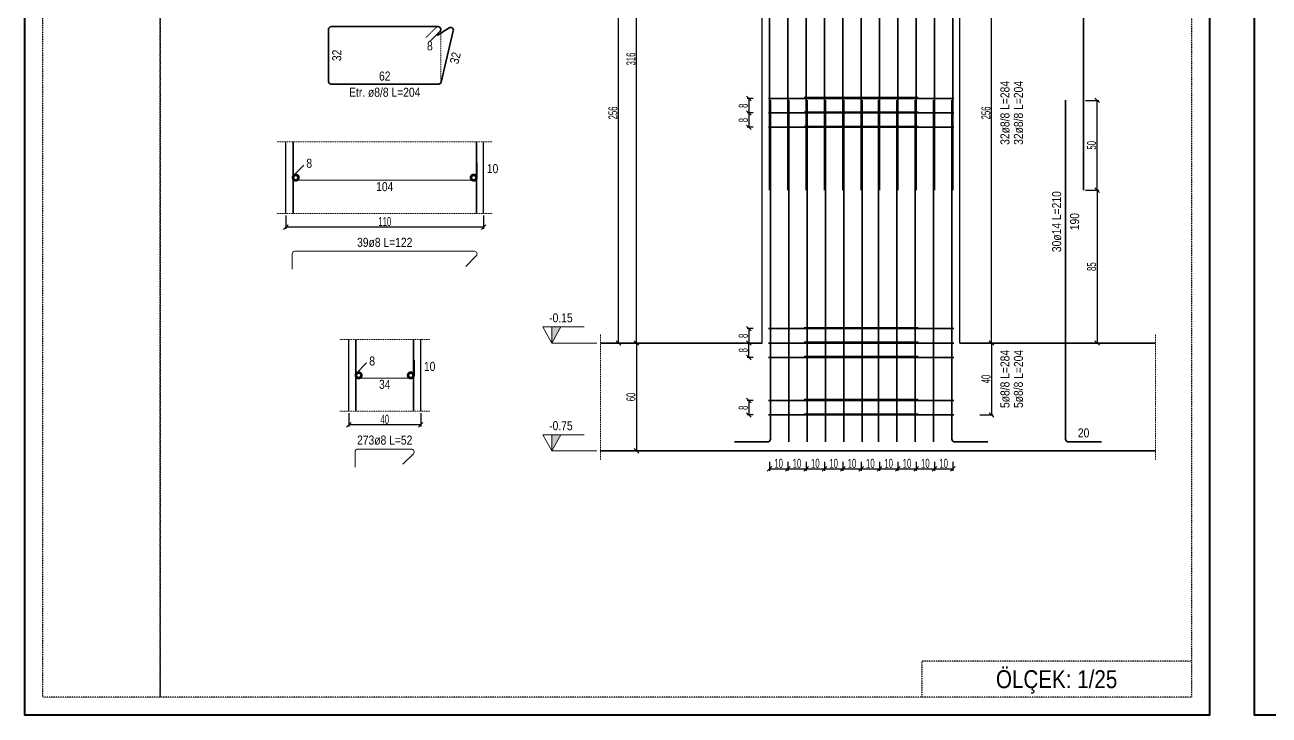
# Model space of a CAD drawing. Header units: millimetres. Extents: x -267 to 94375, y 6431 to 10838.
# Drawn here: x 49333 to 50718, y 8169 to 8937 of the extents above; entities that cross this region are included whole.
import ezdxf
from ezdxf.enums import TextEntityAlignment as Align

# ---------------------------------------------------------------- set-up
doc = ezdxf.new("R2010")
doc.units = ezdxf.units.MM
doc.header["$LTSCALE"] = 0.0001
doc.linetypes.add('DASHED', pattern=[19.05, 12.7, -6.35])
for name, color, linetype, lineweight in [('CIROZ (BEYKENT)', 140, 'Continuous', 20), ('D.GORUNUS (BEYKENT)', 253, 'DASHED', 20), ('DETAY ANTET (BEYKENT)', 5, 'Continuous', 40), ('DONATI (BEYKENT)', 4, 'Continuous', 35), ('DONATI YAZISI (BEYKENT)', 3, 'Continuous', 20), ('ETRIYE (BEYKENT)', 150, 'Continuous', 35), ('KESIT SINIRI (BEYKENT)', 241, 'DASHED', 20), ('KOLON (BEYKENT)', 3, 'Continuous', 30), ('KOT CIZGI (BEYKENT)', 120, 'Continuous', 20), ('KOT YAZI (BEYKENT)', 7, 'Continuous', 20), ('OLCU (BEYKENT)', 14, 'Continuous', 20), ('TEMEL (BEYKENT)', 2, 'Continuous', 35), ('YAZI (BEYKENT)', 140, 'Continuous', 20)]:
    doc.layers.add(name, color=color, linetype=linetype, lineweight=lineweight)
doc.styles.add('DONATI YAZISI (BEYKENT)', font='')
doc.styles.add('KLNOLC-25', font='bahnschrift light condensed', dxfattribs={"width": 0.75, "height": 10})
doc.styles.add('KOT (BEYKENT)', font='')
doc.styles.add('YAZI (BEYKENT)', font='')
doc.styles.get('DONATI YAZISI (BEYKENT)').set_extended_font_data('Bahnschrift Light Condensed')
doc.styles.get('KOT (BEYKENT)').set_extended_font_data('Bahnschrift Light Condensed')
doc.styles.get('YAZI (BEYKENT)').set_extended_font_data('Bahnschrift Light Condensed')
doc.dimstyles.new('KLNOLC-25', dxfattribs={"dimtxt": 10, "dimasz": 5, "dimexe": 2, "dimexo": 2, "dimgap": 1, "dimtad": 1, "dimdec": 1, "dimlfac": 0.5, "dimrnd": 0.5, "dimzin": 12, "dimdsep": 46, "dimtxsty": 'KLNOLC-25', "dimblk": 'OBLIQUE', "dimblk1": 'OBLIQUE', "dimblk2": 'OBLIQUE', "dimcen": 0, "dimclrt": 7, "dimadec": 0, "dimazin": 0, "dimtfac": 1, "dimtdec": 4, "dimtix": 1, "dimtmove": 2, "dimatfit": 3, "dimfxl": 1, "dimtzin": 0, "dimarcsym": 0})

# ---------------------------------------------------------------- blocks, each defined once
blk = doc.blocks.new('_Oblique')
at = {"color": 0, "linetype": 'ByBlock', "lineweight": -2}
blk.add_line((-0.5, -0.5), (0.5, 0.5), dxfattribs=at)
blk = doc.blocks.new('*D581')
at = {"layer": 'DEFPOINTS', "color": 0, "lineweight": -3, "transparency": 16777216}
for p in [(50511.2, 8752.6), (50511.2, 8582.6), (50526.2, 8582.6)]:
    blk.add_point(p, dxfattribs=at)
at = {"layer": 'OLCU (BEYKENT)', "color": 0, "lineweight": -2, "transparency": 16777216}
for p, q in [((50513.2, 8752.6), (50528.2, 8752.6)), ((50526.2, 8752.6), (50526.2, 8582.6)), ((50513.2, 8582.6), (50528.2, 8582.6))]:
    blk.add_line(p, q, dxfattribs=at)
at = {"layer": 'OLCU (BEYKENT)', "color": 0, "lineweight": -2, "transparency": 16777216, "xscale": 5, "yscale": 5, "zscale": 5}
for p, rotation in [((50526.2, 8752.6), 90), ((50526.2, 8582.6), 270)]:
    blk.add_blockref('_Oblique', p, dxfattribs=dict(at, rotation=rotation))
at = {"layer": 'OLCU (BEYKENT)', "color": 7, "transparency": 16777216, "insert": (50520.1, 8667.6), "char_height": 10, "attachment_point": 5, "rotation": 90, "style": 'KLNOLC-25'}
blk.add_mtext('85', dxfattribs=at)
blk = doc.blocks.new('*D582')
at = {"layer": 'DEFPOINTS', "color": 0, "lineweight": -3, "transparency": 16777216}
for p in [(50511.2, 8852.6), (50526.2, 8852.6), (50511.2, 8752.6)]:
    blk.add_point(p, dxfattribs=at)
at = {"layer": 'OLCU (BEYKENT)', "color": 0, "lineweight": -2, "transparency": 16777216}
for p, q in [((50513.2, 8852.6), (50528.2, 8852.6)), ((50526.2, 8752.6), (50526.2, 8852.6)), ((50513.2, 8752.6), (50528.2, 8752.6))]:
    blk.add_line(p, q, dxfattribs=at)
at = {"layer": 'OLCU (BEYKENT)', "color": 0, "lineweight": -2, "transparency": 16777216, "xscale": 5, "yscale": 5, "zscale": 5}
for p, rotation in [((50526.2, 8852.6), 90), ((50526.2, 8752.6), 270)]:
    blk.add_blockref('_Oblique', p, dxfattribs=dict(at, rotation=rotation))
at = {"layer": 'OLCU (BEYKENT)', "color": 7, "transparency": 16777216, "insert": (50520.1, 8802.6), "char_height": 10, "attachment_point": 5, "rotation": 90, "style": 'KLNOLC-25'}
blk.add_mtext('50', dxfattribs=at)
blk = doc.blocks.new('*D583')
at = {"layer": 'DEFPOINTS', "color": 0, "lineweight": -3, "transparency": 16777216}
for p in [(50145.7, 8598.6), (50138.7, 8582.6), (50145.7, 8582.6)]:
    blk.add_point(p, dxfattribs=at)
at = {"layer": 'OLCU (BEYKENT)', "color": 0, "lineweight": -2, "transparency": 16777216}
for p, q in [((50143.7, 8598.6), (50136.7, 8598.6)), ((50138.7, 8598.6), (50138.7, 8582.6)), ((50143.7, 8582.6), (50136.7, 8582.6))]:
    blk.add_line(p, q, dxfattribs=at)
at = {"layer": 'OLCU (BEYKENT)', "color": 0, "lineweight": -2, "transparency": 16777216, "xscale": 5, "yscale": 5, "zscale": 5}
for p, rotation in [((50138.7, 8598.6), 90), ((50138.7, 8582.6), 270)]:
    blk.add_blockref('_Oblique', p, dxfattribs=dict(at, rotation=rotation))
at = {"layer": 'OLCU (BEYKENT)', "color": 7, "transparency": 16777216, "insert": (50132.6, 8590.6), "char_height": 10, "attachment_point": 5, "rotation": 90, "style": 'KLNOLC-25'}
blk.add_mtext('8', dxfattribs=at)
blk = doc.blocks.new('*D585')
at = {"layer": 'DEFPOINTS', "color": 0, "lineweight": -3, "transparency": 16777216}
for p in [(50145.7, 8838.6), (50138.7, 8822.6), (50145.7, 8822.6)]:
    blk.add_point(p, dxfattribs=at)
at = {"layer": 'OLCU (BEYKENT)', "color": 0, "lineweight": -2, "transparency": 16777216}
for p, q in [((50143.7, 8838.6), (50136.7, 8838.6)), ((50138.7, 8838.6), (50138.7, 8822.6)), ((50143.7, 8822.6), (50136.7, 8822.6))]:
    blk.add_line(p, q, dxfattribs=at)
at = {"layer": 'OLCU (BEYKENT)', "color": 0, "lineweight": -2, "transparency": 16777216, "xscale": 5, "yscale": 5, "zscale": 5}
for p, rotation in [((50138.7, 8838.6), 90), ((50138.7, 8822.6), 270)]:
    blk.add_blockref('_Oblique', p, dxfattribs=dict(at, rotation=rotation))
at = {"layer": 'OLCU (BEYKENT)', "color": 7, "transparency": 16777216, "insert": (50132.6, 8830.6), "char_height": 10, "attachment_point": 5, "rotation": 90, "style": 'KLNOLC-25'}
blk.add_mtext('8', dxfattribs=at)
blk = doc.blocks.new('*D586')
at = {"layer": 'DEFPOINTS', "color": 0, "lineweight": -3, "transparency": 16777216}
for p in [(50145.7, 8854.6), (50138.7, 8838.6), (50145.7, 8838.6)]:
    blk.add_point(p, dxfattribs=at)
at = {"layer": 'OLCU (BEYKENT)', "color": 0, "lineweight": -2, "transparency": 16777216}
for p, q in [((50143.7, 8854.6), (50136.7, 8854.6)), ((50138.7, 8854.6), (50138.7, 8838.6)), ((50143.7, 8838.6), (50136.7, 8838.6))]:
    blk.add_line(p, q, dxfattribs=at)
at = {"layer": 'OLCU (BEYKENT)', "color": 0, "lineweight": -2, "transparency": 16777216, "xscale": 5, "yscale": 5, "zscale": 5}
for p, rotation in [((50138.7, 8854.6), 90), ((50138.7, 8838.6), 270)]:
    blk.add_blockref('_Oblique', p, dxfattribs=dict(at, rotation=rotation))
at = {"layer": 'OLCU (BEYKENT)', "color": 7, "transparency": 16777216, "insert": (50132.6, 8846.6), "char_height": 10, "attachment_point": 5, "rotation": 90, "style": 'KLNOLC-25'}
blk.add_mtext('8', dxfattribs=at)
blk = doc.blocks.new('*D589')
at = {"layer": 'DEFPOINTS', "color": 0, "lineweight": -3, "transparency": 16777216}
for p in [(50393.7, 9094.6), (50408.7, 9094.6), (50393.7, 8582.6)]:
    blk.add_point(p, dxfattribs=at)
at = {"layer": 'OLCU (BEYKENT)', "color": 0, "lineweight": -2, "transparency": 16777216}
for p, q in [((50395.7, 9094.6), (50410.7, 9094.6)), ((50408.7, 8582.6), (50408.7, 9094.6)), ((50395.7, 8582.6), (50410.7, 8582.6))]:
    blk.add_line(p, q, dxfattribs=at)
at = {"layer": 'OLCU (BEYKENT)', "color": 0, "lineweight": -2, "transparency": 16777216, "xscale": 5, "yscale": 5, "zscale": 5}
for p, rotation in [((50408.7, 9094.6), 90), ((50408.7, 8582.6), 270)]:
    blk.add_blockref('_Oblique', p, dxfattribs=dict(at, rotation=rotation))
at = {"layer": 'OLCU (BEYKENT)', "color": 7, "transparency": 16777216, "insert": (50402.6, 8838.6), "char_height": 10, "attachment_point": 5, "rotation": 90, "style": 'KLNOLC-25'}
blk.add_mtext('256', dxfattribs=at)
blk = doc.blocks.new('*D591')
at = {"layer": 'DEFPOINTS', "color": 0, "lineweight": -3, "transparency": 16777216}
for p in [(50145.7, 8518.6), (50138.7, 8502.6), (50145.7, 8502.6)]:
    blk.add_point(p, dxfattribs=at)
at = {"layer": 'OLCU (BEYKENT)', "color": 0, "lineweight": -2, "transparency": 16777216}
for p, q in [((50143.7, 8518.6), (50136.7, 8518.6)), ((50138.7, 8518.6), (50138.7, 8502.6)), ((50143.7, 8502.6), (50136.7, 8502.6))]:
    blk.add_line(p, q, dxfattribs=at)
at = {"layer": 'OLCU (BEYKENT)', "color": 0, "lineweight": -2, "transparency": 16777216, "xscale": 5, "yscale": 5, "zscale": 5}
for p, rotation in [((50138.7, 8518.6), 90), ((50138.7, 8502.6), 270)]:
    blk.add_blockref('_Oblique', p, dxfattribs=dict(at, rotation=rotation))
at = {"layer": 'OLCU (BEYKENT)', "color": 7, "transparency": 16777216, "insert": (50132.6, 8510.6), "char_height": 10, "attachment_point": 5, "rotation": 90, "style": 'KLNOLC-25'}
blk.add_mtext('8', dxfattribs=at)
blk = doc.blocks.new('*D592')
at = {"layer": 'DEFPOINTS', "color": 0, "lineweight": -3, "transparency": 16777216}
for p in [(50138.7, 8582.6), (50145.7, 8582.6), (50145.7, 8566.6)]:
    blk.add_point(p, dxfattribs=at)
at = {"layer": 'OLCU (BEYKENT)', "color": 0, "lineweight": -2, "transparency": 16777216}
for p, q in [((50143.7, 8582.6), (50136.7, 8582.6)), ((50138.7, 8566.6), (50138.7, 8582.6)), ((50143.7, 8566.6), (50136.7, 8566.6))]:
    blk.add_line(p, q, dxfattribs=at)
at = {"layer": 'OLCU (BEYKENT)', "color": 0, "lineweight": -2, "transparency": 16777216, "xscale": 5, "yscale": 5, "zscale": 5}
for p, rotation in [((50138.7, 8582.6), 90), ((50138.7, 8566.6), 270)]:
    blk.add_blockref('_Oblique', p, dxfattribs=dict(at, rotation=rotation))
at = {"layer": 'OLCU (BEYKENT)', "color": 7, "transparency": 16777216, "insert": (50132.6, 8574.6), "char_height": 10, "attachment_point": 5, "rotation": 90, "style": 'KLNOLC-25'}
blk.add_mtext('8', dxfattribs=at)
blk = doc.blocks.new('*D593')
at = {"layer": 'DEFPOINTS', "color": 0, "lineweight": -3, "transparency": 16777216}
for p in [(50393.7, 8582.6), (50393.7, 8502.6), (50408.7, 8502.6)]:
    blk.add_point(p, dxfattribs=at)
at = {"layer": 'OLCU (BEYKENT)', "color": 0, "lineweight": -2, "transparency": 16777216}
for p, q in [((50395.7, 8582.6), (50410.7, 8582.6)), ((50408.7, 8582.6), (50408.7, 8502.6)), ((50395.7, 8502.6), (50410.7, 8502.6))]:
    blk.add_line(p, q, dxfattribs=at)
at = {"layer": 'OLCU (BEYKENT)', "color": 0, "lineweight": -2, "transparency": 16777216, "xscale": 5, "yscale": 5, "zscale": 5}
for p, rotation in [((50408.7, 8582.6), 90), ((50408.7, 8502.6), 270)]:
    blk.add_blockref('_Oblique', p, dxfattribs=dict(at, rotation=rotation))
at = {"layer": 'OLCU (BEYKENT)', "color": 7, "transparency": 16777216, "insert": (50402.6, 8542.6), "char_height": 10, "attachment_point": 5, "rotation": 90, "style": 'KLNOLC-25'}
blk.add_mtext('40', dxfattribs=at)
blk = doc.blocks.new('*D594')
at = {"layer": 'DEFPOINTS', "color": 0, "lineweight": -3, "transparency": 16777216}
for p in [(49973.7, 8582.6), (49973.7, 8462.6), (50013.7, 8462.6)]:
    blk.add_point(p, dxfattribs=at)
at = {"layer": 'OLCU (BEYKENT)', "color": 0, "lineweight": -2, "transparency": 16777216}
for p, q in [((49975.7, 8582.6), (50015.7, 8582.6)), ((50013.7, 8582.6), (50013.7, 8462.6)), ((49975.7, 8462.6), (50015.7, 8462.6))]:
    blk.add_line(p, q, dxfattribs=at)
at = {"layer": 'OLCU (BEYKENT)', "color": 0, "lineweight": -2, "transparency": 16777216, "xscale": 5, "yscale": 5, "zscale": 5}
for p, rotation in [((50013.7, 8582.6), 90), ((50013.7, 8462.6), 270)]:
    blk.add_blockref('_Oblique', p, dxfattribs=dict(at, rotation=rotation))
at = {"layer": 'OLCU (BEYKENT)', "color": 7, "transparency": 16777216, "insert": (50007.6, 8522.6), "char_height": 10, "attachment_point": 5, "rotation": 90, "style": 'KLNOLC-25'}
blk.add_mtext('60', dxfattribs=at)
blk = doc.blocks.new('*D595')
at = {"layer": 'DEFPOINTS', "color": 0, "lineweight": -3, "transparency": 16777216}
for p in [(49973.7, 9094.6), (49993.7, 9094.6), (49973.7, 8582.6)]:
    blk.add_point(p, dxfattribs=at)
at = {"layer": 'OLCU (BEYKENT)', "color": 0, "lineweight": -2, "transparency": 16777216}
for p, q in [((49975.7, 9094.6), (49995.7, 9094.6)), ((49993.7, 8582.6), (49993.7, 9094.6)), ((49975.7, 8582.6), (49995.7, 8582.6))]:
    blk.add_line(p, q, dxfattribs=at)
at = {"layer": 'OLCU (BEYKENT)', "color": 0, "lineweight": -2, "transparency": 16777216, "xscale": 5, "yscale": 5, "zscale": 5}
for p, rotation in [((49993.7, 9094.6), 90), ((49993.7, 8582.6), 270)]:
    blk.add_blockref('_Oblique', p, dxfattribs=dict(at, rotation=rotation))
at = {"layer": 'OLCU (BEYKENT)', "color": 7, "transparency": 16777216, "insert": (49987.6, 8838.6), "char_height": 10, "attachment_point": 5, "rotation": 90, "style": 'KLNOLC-25'}
blk.add_mtext('256', dxfattribs=at)
blk = doc.blocks.new('*D597')
at = {"layer": 'DEFPOINTS', "color": 0, "lineweight": -3, "transparency": 16777216}
for p in [(49973.7, 9214.6), (50013.7, 9214.6), (49973.7, 8582.6)]:
    blk.add_point(p, dxfattribs=at)
at = {"layer": 'OLCU (BEYKENT)', "color": 0, "lineweight": -2, "transparency": 16777216}
for p, q in [((49975.7, 9214.6), (50015.7, 9214.6)), ((50013.7, 8582.6), (50013.7, 9214.6)), ((49975.7, 8582.6), (50015.7, 8582.6))]:
    blk.add_line(p, q, dxfattribs=at)
at = {"layer": 'OLCU (BEYKENT)', "color": 0, "lineweight": -2, "transparency": 16777216, "xscale": 5, "yscale": 5, "zscale": 5}
for p, rotation in [((50013.7, 9214.6), 90), ((50013.7, 8582.6), 270)]:
    blk.add_blockref('_Oblique', p, dxfattribs=dict(at, rotation=rotation))
at = {"layer": 'OLCU (BEYKENT)', "color": 7, "transparency": 16777216, "insert": (50007.6, 8898.6), "char_height": 10, "attachment_point": 5, "rotation": 90, "style": 'KLNOLC-25'}
blk.add_mtext('316', dxfattribs=at)
blk = doc.blocks.new('*D599')
at = {"layer": 'DEFPOINTS', "color": 0, "lineweight": -3, "transparency": 16777216}
for p in [(50161.7, 8452.6), (50182.1, 8452.6), (50182.1, 8442.6)]:
    blk.add_point(p, dxfattribs=at)
at = {"layer": 'OLCU (BEYKENT)', "color": 0, "lineweight": -2, "transparency": 16777216}
for p, q in [((50161.7, 8450.6), (50161.7, 8440.6)), ((50182.1, 8450.6), (50182.1, 8440.6)), ((50161.7, 8442.6), (50182.1, 8442.6))]:
    blk.add_line(p, q, dxfattribs=at)
at = {"layer": 'OLCU (BEYKENT)', "color": 0, "lineweight": -2, "transparency": 16777216, "xscale": 5, "yscale": 5, "zscale": 5, "rotation": 180}
blk.add_blockref('_Oblique', (50161.7, 8442.6), dxfattribs=at)
at = {"layer": 'OLCU (BEYKENT)', "color": 0, "lineweight": -2, "transparency": 16777216, "xscale": 5, "yscale": 5, "zscale": 5}
blk.add_blockref('_Oblique', (50182.1, 8442.6), dxfattribs=at)
at = {"layer": 'OLCU (BEYKENT)', "color": 7, "transparency": 16777216, "insert": (50171.9, 8448.7), "char_height": 10, "attachment_point": 5, "style": 'KLNOLC-25'}
blk.add_mtext('10', dxfattribs=at)
blk = doc.blocks.new('*D600')
at = {"layer": 'DEFPOINTS', "color": 0, "lineweight": -3, "transparency": 16777216}
for p in [(50182.1, 8452.6), (50202.5, 8452.6), (50202.5, 8442.6)]:
    blk.add_point(p, dxfattribs=at)
at = {"layer": 'OLCU (BEYKENT)', "color": 0, "lineweight": -2, "transparency": 16777216}
for p, q in [((50182.1, 8450.6), (50182.1, 8440.6)), ((50202.5, 8450.6), (50202.5, 8440.6)), ((50182.1, 8442.6), (50202.5, 8442.6))]:
    blk.add_line(p, q, dxfattribs=at)
at = {"layer": 'OLCU (BEYKENT)', "color": 0, "lineweight": -2, "transparency": 16777216, "xscale": 5, "yscale": 5, "zscale": 5, "rotation": 180}
blk.add_blockref('_Oblique', (50182.1, 8442.6), dxfattribs=at)
at = {"layer": 'OLCU (BEYKENT)', "color": 0, "lineweight": -2, "transparency": 16777216, "xscale": 5, "yscale": 5, "zscale": 5}
blk.add_blockref('_Oblique', (50202.5, 8442.6), dxfattribs=at)
at = {"layer": 'OLCU (BEYKENT)', "color": 7, "transparency": 16777216, "insert": (50192.3, 8448.7), "char_height": 10, "attachment_point": 5, "style": 'KLNOLC-25'}
blk.add_mtext('10', dxfattribs=at)
blk = doc.blocks.new('*D601')
at = {"layer": 'DEFPOINTS', "color": 0, "lineweight": -3, "transparency": 16777216}
for p in [(50202.5, 8452.6), (50222.9, 8452.6), (50222.9, 8442.6)]:
    blk.add_point(p, dxfattribs=at)
at = {"layer": 'OLCU (BEYKENT)', "color": 0, "lineweight": -2, "transparency": 16777216}
for p, q in [((50202.5, 8450.6), (50202.5, 8440.6)), ((50222.9, 8450.6), (50222.9, 8440.6)), ((50202.5, 8442.6), (50222.9, 8442.6))]:
    blk.add_line(p, q, dxfattribs=at)
at = {"layer": 'OLCU (BEYKENT)', "color": 0, "lineweight": -2, "transparency": 16777216, "xscale": 5, "yscale": 5, "zscale": 5, "rotation": 180}
blk.add_blockref('_Oblique', (50202.5, 8442.6), dxfattribs=at)
at = {"layer": 'OLCU (BEYKENT)', "color": 0, "lineweight": -2, "transparency": 16777216, "xscale": 5, "yscale": 5, "zscale": 5}
blk.add_blockref('_Oblique', (50222.9, 8442.6), dxfattribs=at)
at = {"layer": 'OLCU (BEYKENT)', "color": 7, "transparency": 16777216, "insert": (50212.7, 8448.7), "char_height": 10, "attachment_point": 5, "style": 'KLNOLC-25'}
blk.add_mtext('10', dxfattribs=at)
blk = doc.blocks.new('*D602')
at = {"layer": 'DEFPOINTS', "color": 0, "lineweight": -3, "transparency": 16777216}
for p in [(50222.9, 8452.6), (50243.3, 8452.6), (50243.3, 8442.6)]:
    blk.add_point(p, dxfattribs=at)
at = {"layer": 'OLCU (BEYKENT)', "color": 0, "lineweight": -2, "transparency": 16777216}
for p, q in [((50222.9, 8450.6), (50222.9, 8440.6)), ((50243.3, 8450.6), (50243.3, 8440.6)), ((50222.9, 8442.6), (50243.3, 8442.6))]:
    blk.add_line(p, q, dxfattribs=at)
at = {"layer": 'OLCU (BEYKENT)', "color": 0, "lineweight": -2, "transparency": 16777216, "xscale": 5, "yscale": 5, "zscale": 5, "rotation": 180}
blk.add_blockref('_Oblique', (50222.9, 8442.6), dxfattribs=at)
at = {"layer": 'OLCU (BEYKENT)', "color": 0, "lineweight": -2, "transparency": 16777216, "xscale": 5, "yscale": 5, "zscale": 5}
blk.add_blockref('_Oblique', (50243.3, 8442.6), dxfattribs=at)
at = {"layer": 'OLCU (BEYKENT)', "color": 7, "transparency": 16777216, "insert": (50233.1, 8448.7), "char_height": 10, "attachment_point": 5, "style": 'KLNOLC-25'}
blk.add_mtext('10', dxfattribs=at)
blk = doc.blocks.new('*D603')
at = {"layer": 'DEFPOINTS', "color": 0, "lineweight": -3, "transparency": 16777216}
for p in [(50243.3, 8452.6), (50263.7, 8452.6), (50263.7, 8442.6)]:
    blk.add_point(p, dxfattribs=at)
at = {"layer": 'OLCU (BEYKENT)', "color": 0, "lineweight": -2, "transparency": 16777216}
for p, q in [((50243.3, 8450.6), (50243.3, 8440.6)), ((50263.7, 8450.6), (50263.7, 8440.6)), ((50243.3, 8442.6), (50263.7, 8442.6))]:
    blk.add_line(p, q, dxfattribs=at)
at = {"layer": 'OLCU (BEYKENT)', "color": 0, "lineweight": -2, "transparency": 16777216, "xscale": 5, "yscale": 5, "zscale": 5, "rotation": 180}
blk.add_blockref('_Oblique', (50243.3, 8442.6), dxfattribs=at)
at = {"layer": 'OLCU (BEYKENT)', "color": 0, "lineweight": -2, "transparency": 16777216, "xscale": 5, "yscale": 5, "zscale": 5}
blk.add_blockref('_Oblique', (50263.7, 8442.6), dxfattribs=at)
at = {"layer": 'OLCU (BEYKENT)', "color": 7, "transparency": 16777216, "insert": (50253.5, 8448.7), "char_height": 10, "attachment_point": 5, "style": 'KLNOLC-25'}
blk.add_mtext('10', dxfattribs=at)
blk = doc.blocks.new('*D604')
at = {"layer": 'DEFPOINTS', "color": 0, "lineweight": -3, "transparency": 16777216}
for p in [(50263.7, 8452.6), (50284.1, 8452.6), (50284.1, 8442.6)]:
    blk.add_point(p, dxfattribs=at)
at = {"layer": 'OLCU (BEYKENT)', "color": 0, "lineweight": -2, "transparency": 16777216}
for p, q in [((50263.7, 8450.6), (50263.7, 8440.6)), ((50284.1, 8450.6), (50284.1, 8440.6)), ((50263.7, 8442.6), (50284.1, 8442.6))]:
    blk.add_line(p, q, dxfattribs=at)
at = {"layer": 'OLCU (BEYKENT)', "color": 0, "lineweight": -2, "transparency": 16777216, "xscale": 5, "yscale": 5, "zscale": 5, "rotation": 180}
blk.add_blockref('_Oblique', (50263.7, 8442.6), dxfattribs=at)
at = {"layer": 'OLCU (BEYKENT)', "color": 0, "lineweight": -2, "transparency": 16777216, "xscale": 5, "yscale": 5, "zscale": 5}
blk.add_blockref('_Oblique', (50284.1, 8442.6), dxfattribs=at)
at = {"layer": 'OLCU (BEYKENT)', "color": 7, "transparency": 16777216, "insert": (50273.9, 8448.7), "char_height": 10, "attachment_point": 5, "style": 'KLNOLC-25'}
blk.add_mtext('10', dxfattribs=at)
blk = doc.blocks.new('*D605')
at = {"layer": 'DEFPOINTS', "color": 0, "lineweight": -3, "transparency": 16777216}
for p in [(50284.1, 8452.6), (50304.5, 8452.6), (50304.5, 8442.6)]:
    blk.add_point(p, dxfattribs=at)
at = {"layer": 'OLCU (BEYKENT)', "color": 0, "lineweight": -2, "transparency": 16777216}
for p, q in [((50284.1, 8450.6), (50284.1, 8440.6)), ((50304.5, 8450.6), (50304.5, 8440.6)), ((50284.1, 8442.6), (50304.5, 8442.6))]:
    blk.add_line(p, q, dxfattribs=at)
at = {"layer": 'OLCU (BEYKENT)', "color": 0, "lineweight": -2, "transparency": 16777216, "xscale": 5, "yscale": 5, "zscale": 5, "rotation": 180}
blk.add_blockref('_Oblique', (50284.1, 8442.6), dxfattribs=at)
at = {"layer": 'OLCU (BEYKENT)', "color": 0, "lineweight": -2, "transparency": 16777216, "xscale": 5, "yscale": 5, "zscale": 5}
blk.add_blockref('_Oblique', (50304.5, 8442.6), dxfattribs=at)
at = {"layer": 'OLCU (BEYKENT)', "color": 7, "transparency": 16777216, "insert": (50294.3, 8448.7), "char_height": 10, "attachment_point": 5, "style": 'KLNOLC-25'}
blk.add_mtext('10', dxfattribs=at)
blk = doc.blocks.new('*D606')
at = {"layer": 'DEFPOINTS', "color": 0, "lineweight": -3, "transparency": 16777216}
for p in [(50304.5, 8452.6), (50324.9, 8452.6), (50324.9, 8442.6)]:
    blk.add_point(p, dxfattribs=at)
at = {"layer": 'OLCU (BEYKENT)', "color": 0, "lineweight": -2, "transparency": 16777216}
for p, q in [((50304.5, 8450.6), (50304.5, 8440.6)), ((50324.9, 8450.6), (50324.9, 8440.6)), ((50304.5, 8442.6), (50324.9, 8442.6))]:
    blk.add_line(p, q, dxfattribs=at)
at = {"layer": 'OLCU (BEYKENT)', "color": 0, "lineweight": -2, "transparency": 16777216, "xscale": 5, "yscale": 5, "zscale": 5, "rotation": 180}
blk.add_blockref('_Oblique', (50304.5, 8442.6), dxfattribs=at)
at = {"layer": 'OLCU (BEYKENT)', "color": 0, "lineweight": -2, "transparency": 16777216, "xscale": 5, "yscale": 5, "zscale": 5}
blk.add_blockref('_Oblique', (50324.9, 8442.6), dxfattribs=at)
at = {"layer": 'OLCU (BEYKENT)', "color": 7, "transparency": 16777216, "insert": (50314.7, 8448.7), "char_height": 10, "attachment_point": 5, "style": 'KLNOLC-25'}
blk.add_mtext('10', dxfattribs=at)
blk = doc.blocks.new('*D607')
at = {"layer": 'DEFPOINTS', "color": 0, "lineweight": -3, "transparency": 16777216}
for p in [(50324.9, 8452.6), (50345.3, 8452.6), (50345.3, 8442.6)]:
    blk.add_point(p, dxfattribs=at)
at = {"layer": 'OLCU (BEYKENT)', "color": 0, "lineweight": -2, "transparency": 16777216}
for p, q in [((50324.9, 8450.6), (50324.9, 8440.6)), ((50345.3, 8450.6), (50345.3, 8440.6)), ((50324.9, 8442.6), (50345.3, 8442.6))]:
    blk.add_line(p, q, dxfattribs=at)
at = {"layer": 'OLCU (BEYKENT)', "color": 0, "lineweight": -2, "transparency": 16777216, "xscale": 5, "yscale": 5, "zscale": 5, "rotation": 180}
blk.add_blockref('_Oblique', (50324.9, 8442.6), dxfattribs=at)
at = {"layer": 'OLCU (BEYKENT)', "color": 0, "lineweight": -2, "transparency": 16777216, "xscale": 5, "yscale": 5, "zscale": 5}
blk.add_blockref('_Oblique', (50345.3, 8442.6), dxfattribs=at)
at = {"layer": 'OLCU (BEYKENT)', "color": 7, "transparency": 16777216, "insert": (50335.1, 8448.7), "char_height": 10, "attachment_point": 5, "style": 'KLNOLC-25'}
blk.add_mtext('10', dxfattribs=at)
blk = doc.blocks.new('*D608')
at = {"layer": 'DEFPOINTS', "color": 0, "lineweight": -3, "transparency": 16777216}
for p in [(50345.3, 8452.6), (50365.7, 8452.6), (50365.7, 8442.6)]:
    blk.add_point(p, dxfattribs=at)
at = {"layer": 'OLCU (BEYKENT)', "color": 0, "lineweight": -2, "transparency": 16777216}
for p, q in [((50345.3, 8450.6), (50345.3, 8440.6)), ((50365.7, 8450.6), (50365.7, 8440.6)), ((50345.3, 8442.6), (50365.7, 8442.6))]:
    blk.add_line(p, q, dxfattribs=at)
at = {"layer": 'OLCU (BEYKENT)', "color": 0, "lineweight": -2, "transparency": 16777216, "xscale": 5, "yscale": 5, "zscale": 5, "rotation": 180}
blk.add_blockref('_Oblique', (50345.3, 8442.6), dxfattribs=at)
at = {"layer": 'OLCU (BEYKENT)', "color": 0, "lineweight": -2, "transparency": 16777216, "xscale": 5, "yscale": 5, "zscale": 5}
blk.add_blockref('_Oblique', (50365.7, 8442.6), dxfattribs=at)
at = {"layer": 'OLCU (BEYKENT)', "color": 7, "transparency": 16777216, "insert": (50355.5, 8448.7), "char_height": 10, "attachment_point": 5, "style": 'KLNOLC-25'}
blk.add_mtext('10', dxfattribs=at)
blk = doc.blocks.new('*D609')
at = {"layer": 'DEFPOINTS', "color": 0, "lineweight": -3, "transparency": 16777216}
for p in [(49623.7, 8726.6), (49843.7, 8726.6), (49623.7, 8711.6)]:
    blk.add_point(p, dxfattribs=at)
at = {"layer": 'OLCU (BEYKENT)', "color": 0, "lineweight": -2, "transparency": 16777216}
for p, q in [((49623.7, 8724.6), (49623.7, 8709.6)), ((49843.7, 8724.6), (49843.7, 8709.6)), ((49843.7, 8711.6), (49623.7, 8711.6))]:
    blk.add_line(p, q, dxfattribs=at)
at = {"layer": 'OLCU (BEYKENT)', "color": 0, "lineweight": -2, "transparency": 16777216, "xscale": 5, "yscale": 5, "zscale": 5, "rotation": 180}
blk.add_blockref('_Oblique', (49623.7, 8711.6), dxfattribs=at)
at = {"layer": 'OLCU (BEYKENT)', "color": 0, "lineweight": -2, "transparency": 16777216, "xscale": 5, "yscale": 5, "zscale": 5}
blk.add_blockref('_Oblique', (49843.7, 8711.6), dxfattribs=at)
at = {"layer": 'OLCU (BEYKENT)', "color": 7, "transparency": 16777216, "insert": (49733.7, 8717.7), "char_height": 10, "attachment_point": 5, "style": 'KLNOLC-25'}
blk.add_mtext('110', dxfattribs=at)
blk = doc.blocks.new('*D610')
at = {"layer": 'DEFPOINTS', "color": 0, "lineweight": -3, "transparency": 16777216}
for p in [(49693.7, 8506.6), (49773.7, 8506.6), (49693.7, 8491.6)]:
    blk.add_point(p, dxfattribs=at)
at = {"layer": 'OLCU (BEYKENT)', "color": 0, "lineweight": -2, "transparency": 16777216}
for p, q in [((49693.7, 8504.6), (49693.7, 8489.6)), ((49773.7, 8504.6), (49773.7, 8489.6)), ((49773.7, 8491.6), (49693.7, 8491.6))]:
    blk.add_line(p, q, dxfattribs=at)
at = {"layer": 'OLCU (BEYKENT)', "color": 0, "lineweight": -2, "transparency": 16777216, "xscale": 5, "yscale": 5, "zscale": 5, "rotation": 180}
blk.add_blockref('_Oblique', (49693.7, 8491.6), dxfattribs=at)
at = {"layer": 'OLCU (BEYKENT)', "color": 0, "lineweight": -2, "transparency": 16777216, "xscale": 5, "yscale": 5, "zscale": 5}
blk.add_blockref('_Oblique', (49773.7, 8491.6), dxfattribs=at)
at = {"layer": 'OLCU (BEYKENT)', "color": 7, "transparency": 16777216, "insert": (49733.7, 8497.7), "char_height": 10, "attachment_point": 5, "style": 'KLNOLC-25'}
blk.add_mtext('40', dxfattribs=at)

msp = doc.modelspace()

# ---------------------------------------------------------------- linework, layer by layer
at = {"layer": 'CIROZ (BEYKENT)'}
for points in [[(49643.5, 8780.43), (49631.83, 8768.76, 0.6681786), (49633.95, 8763.64), (49833.66, 8763.64, 0.4142136), (49836.66, 8766.64), (49836.66, 8783.64)], [(49823.82, 8667.85), (49835.49, 8679.52, 0.6681786), (49833.37, 8684.64), (49633.66, 8684.64, 0.4142136), (49630.66, 8681.64), (49630.66, 8664.64)], [(49713.5, 8560.43), (49701.83, 8548.76, 0.6681786), (49703.95, 8543.64), (49763.66, 8543.64, 0.4142136), (49766.66, 8546.64), (49766.66, 8563.64)], [(49753.82, 8447.85), (49765.49, 8459.52, 0.6681786), (49763.37, 8464.64), (49703.66, 8464.64, 0.4142136), (49700.66, 8461.64), (49700.66, 8444.64)]]:
    msp.add_lwpolyline(points, format="xyb", dxfattribs=at)
at = {"layer": 'D.GORUNUS (BEYKENT)', "ltscale": 0.5}
msp.add_lwpolyline([(49792.06, 8870.64), (49793.06, 8870.64, 0.4142136), (49796.06, 8873.64), (49796.06, 8931.64), (49796.06, 8931.66, 0.6681786), (49790.94, 8933.79), (49779.64, 8922.49)], format="xyb", dxfattribs=at)
at = {"layer": 'DETAY ANTET (BEYKENT)'}
for points in [[(49333.33, 9588.64), (50651.16, 9588.64), (50651.16, 8168.64), (49333.33, 8168.64), (49333.33, 9588.64)], [(50701.16, 9588.64), (51855.46, 9588.64), (51855.46, 8168.64), (50701.16, 8168.64), (50701.16, 9588.64)]]:
    msp.add_lwpolyline(points, close=True, dxfattribs=at)
at = {"layer": 'DETAY ANTET (BEYKENT)', "color": 7, "linetype": 'DASHED', "lineweight": -3, "ltscale": 2}
for points in [[(49353.33, 9568.64), (50631.16, 9568.64), (50631.16, 8188.64), (49353.33, 8188.64)], [(49483.66, 9568.64), (49483.66, 8188.64)]]:
    msp.add_lwpolyline(points, close=True, dxfattribs=at)
msp.add_lwpolyline([(50631.16, 8228.64), (50331.16, 8228.64), (50331.16, 8188.64)], dxfattribs=at)
at = {"layer": 'DONATI (BEYKENT)'}
for p, q in [((50183.06, 8852.64), (50183.06, 8472.64)), ((50203.46, 8852.64), (50203.46, 8472.64)), ((50223.86, 8852.64), (50223.86, 8472.64)), ((50244.26, 8852.64), (50244.26, 8472.64)), ((50264.66, 8852.64), (50264.66, 8472.64)), ((50283.06, 8852.64), (50283.06, 8472.64)), ((50303.46, 8852.64), (50303.46, 8472.64)), ((50323.86, 8852.64), (50323.86, 8472.64)), ((50344.26, 8852.64), (50344.26, 8472.64)), ((49631.66, 8726.64), (49631.66, 8806.64)), ((49835.66, 8726.64), (49835.66, 8806.64)), ((49701.66, 8506.64), (49701.66, 8586.64)), ((49765.66, 8506.64), (49765.66, 8586.64))]:
    msp.add_line(p, q, dxfattribs=at)
for points in [[(50161.66, 8752.64), (50161.66, 9203.64, -0.4142136), (50164.66, 9206.64), (50201.66, 9206.64)], [(50182.06, 8752.64), (50182.06, 9203.64, -0.4142136), (50185.06, 9206.64), (50222.06, 9206.64)], [(50202.46, 8752.64), (50202.46, 9203.64, -0.4142136), (50205.46, 9206.64), (50242.46, 9206.64)], [(50222.86, 8752.64), (50222.86, 9203.64, -0.4142136), (50225.86, 9206.64), (50262.86, 9206.64)], [(50243.26, 8752.64), (50243.26, 9203.64, -0.4142136), (50246.26, 9206.64), (50283.26, 9206.64)], [(50284.06, 8752.64), (50284.06, 9203.64, 0.4142136), (50281.06, 9206.64), (50244.06, 9206.64)], [(50263.66, 8752.64), (50263.66, 9203.64, -0.4142136), (50266.66, 9206.64), (50303.66, 9206.64)], [(50304.46, 8752.64), (50304.46, 9203.64, 0.4142136), (50301.46, 9206.64), (50264.46, 9206.64)], [(50324.86, 8752.64), (50324.86, 9203.64, 0.4142136), (50321.86, 9206.64), (50284.86, 9206.64)], [(50345.26, 8752.64), (50345.26, 9203.64, 0.4142136), (50342.26, 9206.64), (50305.26, 9206.64)], [(50365.66, 8752.64), (50365.66, 9203.64, 0.4142136), (50362.66, 9206.64), (50325.66, 9206.64)], [(50511.16, 8752.64), (50511.16, 9203.64, -0.4142136), (50514.16, 9206.64), (50551.16, 9206.64)], [(50162.66, 8852.64), (50162.66, 8475.64, -0.4142136), (50159.66, 8472.64), (50122.66, 8472.64)], [(50364.66, 8852.64), (50364.66, 8475.64, 0.4142136), (50367.66, 8472.64), (50404.66, 8472.64)], [(50491.16, 8852.64), (50491.16, 8475.64, 0.4142136), (50494.16, 8472.64), (50531.16, 8472.64)]]:
    msp.add_lwpolyline(points, format="xyb", dxfattribs=at)
at = {"layer": 'DONATI (BEYKENT)', "const_width": 6}
for points in [[(49633.16, 8766.64, 1), (49636.16, 8766.64, 1)], [(49831.16, 8766.64, 1), (49834.16, 8766.64, 1)], [(49703.16, 8546.64, 1), (49706.16, 8546.64, 1)], [(49761.16, 8546.64, 1), (49764.16, 8546.64, 1)]]:
    msp.add_lwpolyline(points, format="xyb", close=True, dxfattribs=at)
at = {"layer": 'ETRIYE (BEYKENT)'}
for p, q in [((50200.26, 8855.64), (50327.06, 8855.64)), ((50200.26, 8839.64), (50327.06, 8839.64)), ((50200.26, 8823.64), (50327.06, 8823.64)), ((50200.26, 8599.64), (50327.06, 8599.64)), ((50200.26, 8583.64), (50327.06, 8583.64)), ((50200.26, 8567.64), (50327.06, 8567.64)), ((50200.26, 8519.64), (50327.06, 8519.64)), ((50200.26, 8503.64), (50327.06, 8503.64))]:
    msp.add_line(p, q, dxfattribs=at)
msp.add_lwpolyline([(49783.91, 8918.22), (49795.21, 8929.52, 0.6681786), (49793.09, 8934.64), (49674.26, 8934.64, 0.4142136), (49671.26, 8931.64), (49671.26, 8873.64, 0.4142136), (49674.26, 8870.64), (49793.68, 8870.64, 0.3482828), (49796.6, 8872.95), (49809.97, 8930, 0.6681786), (49805.47, 8933.24), (49791.85, 8924.79)], format="xyb", dxfattribs=at)
for points in [[(50160.66, 8854.64), (50366.66, 8854.64)], [(50160.66, 8838.64), (50366.66, 8838.64)], [(50160.66, 8822.64), (50366.66, 8822.64)], [(50160.66, 8598.64), (50366.66, 8598.64)], [(50160.66, 8582.64), (50366.66, 8582.64)], [(50160.66, 8566.64), (50366.66, 8566.64)], [(50160.66, 8518.64), (50366.66, 8518.64)], [(50160.66, 8502.64), (50366.66, 8502.64)]]:
    msp.add_lwpolyline(points, dxfattribs=at)
at = {"layer": 'KESIT SINIRI (BEYKENT)'}
for p, q in [((49613.66, 8806.64), (49853.66, 8806.64)), ((49613.66, 8726.64), (49853.66, 8726.64)), ((49683.66, 8586.64), (49783.66, 8586.64)), ((49973.66, 8592.64), (49973.66, 8452.64)), ((50591.16, 8592.64), (50591.16, 8452.64)), ((49683.66, 8506.64), (49783.66, 8506.64))]:
    msp.add_line(p, q, dxfattribs=at)
at = {"layer": 'KOLON (BEYKENT)'}
for p, q in [((50153.66, 8582.64), (50153.66, 9094.64)), ((50373.66, 8582.64), (50373.66, 9094.64)), ((49623.66, 8726.64), (49623.66, 8806.64)), ((49843.66, 8726.64), (49843.66, 8806.64)), ((49693.66, 8506.64), (49693.66, 8586.64)), ((49773.66, 8506.64), (49773.66, 8586.64))]:
    msp.add_line(p, q, dxfattribs=at)
at = {"layer": 'KOT CIZGI (BEYKENT)'}
for p, q in [((49919.66, 8582.64), (49969.66, 8582.64)), ((49919.66, 8462.64), (49969.66, 8462.64))]:
    msp.add_line(p, q, dxfattribs=at)
for points in [[(49919.66, 8582.64), (49919.66, 8600.64), (49929.66, 8600.64), (49919.66, 8582.64), (49909.66, 8600.64), (49955.66, 8600.64)], [(49919.66, 8462.64), (49919.66, 8480.64), (49929.66, 8480.64), (49919.66, 8462.64), (49909.66, 8480.64), (49955.66, 8480.64)]]:
    msp.add_lwpolyline(points, dxfattribs=at)
for points in [[(49919.66, 8582.64), (49919.66, 8600.64), (49929.66, 8600.64)], [(49919.66, 8462.64), (49919.66, 8480.64), (49929.66, 8480.64)]]:
    msp.add_solid(points, dxfattribs=at)
at = {"layer": 'TEMEL (BEYKENT)'}
for p, q in [((49973.66, 8582.64), (50153.66, 8582.64)), ((50591.16, 8582.64), (50373.66, 8582.64)), ((49973.66, 8462.64), (50591.16, 8462.64))]:
    msp.add_line(p, q, dxfattribs=at)

# ---------------------------------------------------------------- texts
at = {"layer": 'DONATI YAZISI (BEYKENT)', "style": 'DONATI YAZISI (BEYKENT)'}
for s, p in [('8', (49783.91, 8913.22)), ('62', (49733.66, 8879.64)), ('Etr. ø8/8 L=204', (49733.66, 8861.64)), ('8', (49649.66, 8782.64)), ('10', (49853.66, 8776.64)), ('104', (49733.66, 8756.64)), ('39ø8 L=122', (49733.66, 8694.64)), ('8', (49719.66, 8562.64)), ('10', (49783.66, 8556.64)), ('34', (49733.66, 8536.64)), ('20', (50511.16, 8482.64)), ('273ø8 L=52', (49733.66, 8474.64))]:
    msp.add_text(s, height=10, dxfattribs=at).set_placement(p, align=Align.MIDDLE_CENTER)
for s, rotation, p in [('32', 90, (49680.26, 8902.64)), ('32', 77, (49812.12, 8899.74)), ('32ø8/8 L=284', 90, (50423.66, 8838.64)), ('32ø8/8 L=204', 90, (50438.66, 8838.64)), ('30ø14 L=210', 90, (50481.16, 8717.64)), ('190', 90, (50501.16, 8717.64)), ('5ø8/8 L=284', 90, (50423.66, 8542.64)), ('5ø8/8 L=204', 90, (50438.66, 8542.64))]:
    msp.add_text(s, height=10, rotation=rotation, dxfattribs=at).set_placement(p, align=Align.MIDDLE_CENTER)
at = {"layer": 'KOT YAZI (BEYKENT)', "style": 'KOT (BEYKENT)'}
for s, p in [('-0.15', (49929.66, 8610.64)), ('-0.75', (49929.66, 8490.64))]:
    msp.add_text(s, height=10, dxfattribs=at).set_placement(p, align=Align.MIDDLE_CENTER)
at = {"layer": 'YAZI (BEYKENT)', "style": 'YAZI (BEYKENT)'}
msp.add_text('ÖLÇEK: 1/25', height=20, dxfattribs=at).set_placement((50481.16, 8198.64), align=Align.CENTER)

# ---------------------------------------------------------------- dimensions: what is measured, and where the dimension line sits
at = {"layer": 'OLCU (BEYKENT)'}
for base, p1, p2, picture, middle in [((50013.66, 9214.64), (49973.66, 8582.64), (49973.66, 9214.64), '*D597', (50007.56, 8898.64)), ((49993.66, 9094.64), (49973.66, 8582.64), (49973.66, 9094.64), '*D595', (49987.56, 8838.64)), ((50408.66, 9094.64), (50393.66, 8582.64), (50393.66, 9094.64), '*D589', (50402.56, 8838.64)), ((50138.66, 8838.64), (50145.66, 8854.64), (50145.66, 8838.64), '*D586', (50132.56, 8846.64)), ((50526.16, 8852.64), (50511.16, 8752.64), (50511.16, 8852.64), '*D582', (50520.06, 8802.64)), ((50138.66, 8822.64), (50145.66, 8838.64), (50145.66, 8822.64), '*D585', (50132.56, 8830.64)), ((50526.16, 8582.64), (50511.16, 8752.64), (50511.16, 8582.64), '*D581', (50520.06, 8667.64)), ((50138.66, 8582.64), (50145.66, 8598.64), (50145.66, 8582.64), '*D583', (50132.56, 8590.64)), ((50013.66, 8462.64), (49973.66, 8582.64), (49973.66, 8462.64), '*D594', (50007.56, 8522.64)), ((50138.66, 8582.64), (50145.66, 8566.64), (50145.66, 8582.64), '*D592', (50132.56, 8574.64)), ((50408.66, 8502.64), (50393.66, 8582.64), (50393.66, 8502.64), '*D593', (50402.56, 8542.64)), ((50138.66, 8502.64), (50145.66, 8518.64), (50145.66, 8502.64), '*D591', (50132.56, 8510.64))]:
    dim = msp.add_linear_dim(base=base, p1=p1, p2=p2, angle=90, dimstyle='KLNOLC-25', dxfattribs=at)
    dim.commit()
    dim.dimension.update_dxf_attribs({"geometry": picture, "text_midpoint": middle})
for base, p1, p2, picture, middle in [((49623.66, 8711.64), (49843.66, 8726.64), (49623.66, 8726.64), '*D609', (49733.66, 8717.74)), ((49693.66, 8491.64), (49773.66, 8506.64), (49693.66, 8506.64), '*D610', (49733.66, 8497.74)), ((50182.06, 8442.64), (50161.66, 8452.64), (50182.06, 8452.64), '*D599', (50171.86, 8448.74)), ((50202.46, 8442.64), (50182.06, 8452.64), (50202.46, 8452.64), '*D600', (50192.26, 8448.74)), ((50222.86, 8442.64), (50202.46, 8452.64), (50222.86, 8452.64), '*D601', (50212.66, 8448.74)), ((50243.26, 8442.64), (50222.86, 8452.64), (50243.26, 8452.64), '*D602', (50233.06, 8448.74)), ((50263.66, 8442.64), (50243.26, 8452.64), (50263.66, 8452.64), '*D603', (50253.46, 8448.74)), ((50284.06, 8442.64), (50263.66, 8452.64), (50284.06, 8452.64), '*D604', (50273.86, 8448.74)), ((50304.46, 8442.64), (50284.06, 8452.64), (50304.46, 8452.64), '*D605', (50294.26, 8448.74)), ((50324.86, 8442.64), (50304.46, 8452.64), (50324.86, 8452.64), '*D606', (50314.66, 8448.74)), ((50345.26, 8442.64), (50324.86, 8452.64), (50345.26, 8452.64), '*D607', (50335.06, 8448.74)), ((50365.66, 8442.64), (50345.26, 8452.64), (50365.66, 8452.64), '*D608', (50355.46, 8448.74))]:
    dim = msp.add_linear_dim(base=base, p1=p1, p2=p2, dimstyle='KLNOLC-25', dxfattribs=at)
    dim.commit()
    dim.dimension.update_dxf_attribs({"geometry": picture, "text_midpoint": middle})

doc.saveas('drawing.dxf')
